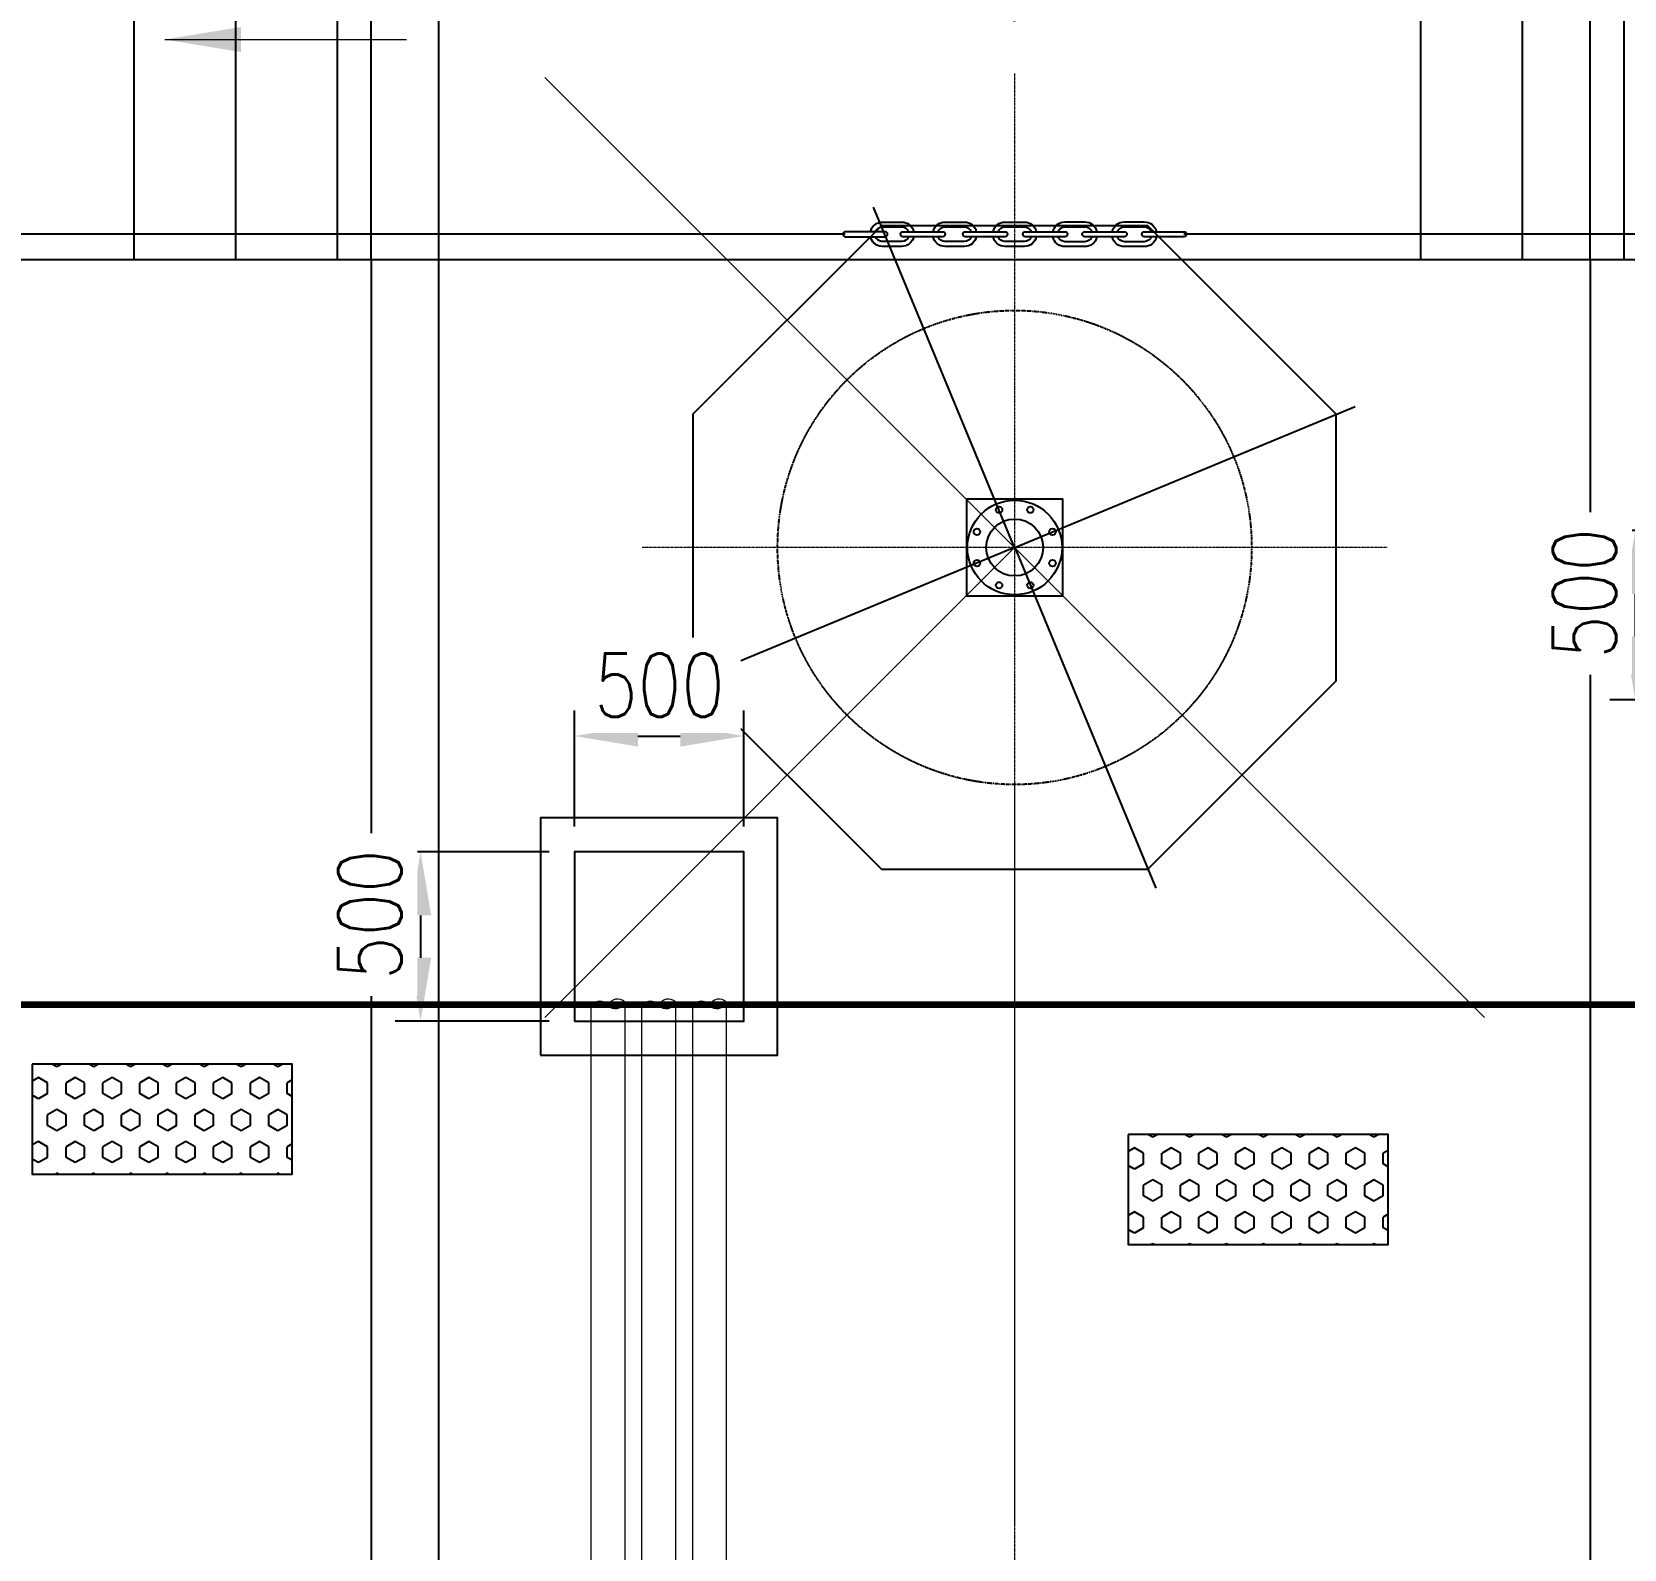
# Model space of a CAD drawing. Header units: inches. Extents: x 8618018 to 8935006, y 2431589 to 2567223.
# Drawn here: x 8667684 to 8672386, y 2519582 to 2524062 of the extents above; entities that cross this region are included whole.
import ezdxf

# ---------------------------------------------------------------- set-up
doc = ezdxf.new("R2010")
doc.units = ezdxf.units.IN
doc.header["$MEASUREMENT"] = 0
for name, pattern in [('CENTER', [2, 1.25, -0.25, 0.25, -0.25]), ('HIDDEN', [0.375, 0.25, -0.125]), ('PHANTOM', [2.5, 1.25, -0.25, 0.25, -0.25, 0.25, -0.25])]:
    doc.linetypes.add(name, pattern=pattern)
doc.layers.get('Defpoints').update_dxf_attribs({"color": 252})
for name, color, linetype in [('CCT', 4, 'Continuous'), ('CHAIN', 252, 'Continuous'), ('Civil', 252, 'Continuous'), ('EQUIPMENT', 252, 'Continuous'), ('Handrail', 252, 'FENCELINE1'), ('HIDDEN', 252, 'HIDDEN'), ('REV-4', 1, 'Continuous')]:
    doc.layers.add(name, color=color, linetype=linetype)
for name, color, linetype, lineweight in [('CL', 252, 'CENTER', 5), ('DIM', 252, 'Continuous', 13), ('ICT', 6, 'Continuous', 13), ('PCT', 2, 'Continuous', 15)]:
    doc.layers.add(name, color=color, linetype=linetype, lineweight=lineweight)
doc.styles.add('DIM', font='romans.shx', dxfattribs={"width": 0.8})
doc.styles.add('ISOCPEUR', font='isocpeur.ttf')
doc.linetypes.add('FENCELINE1', pattern='A,6.35,-2.54,[133,ltypeshp.shx,S=2.54,R=0,X=-2.54,Y=0],-2.54,25.4', length=36.83)
doc.dimstyles.new('DIM', dxfattribs={"dimscale": 175, "dimtxt": 2.5, "dimasz": 2.5, "dimexe": 0.875, "dimexo": 0.875, "dimgap": 1, "dimtad": 1, "dimdec": 0, "dimzin": 9, "dimdsep": 46, "dimtxsty": 'ISOCPEUR', "dimblk": 'OBLIQUE', "dimcen": 0.09, "dimclrd": 256, "dimclre": 256, "dimclrt": 252, "dimadec": 0, "dimazin": 0, "dimtfac": 1, "dimtdec": 0, "dimtmove": 0, "dimatfit": 3, "dimfxl": 1, "dimtfill": 1, "dimtolj": 1, "dimtzin": 0, "dimarcsym": 0})
doc.dimstyles.new('DIM_100', dxfattribs={"dimscale": 75, "dimtxt": 2.5, "dimasz": 2.5, "dimexe": 1, "dimexo": 1, "dimgap": 0.75, "dimtad": 1, "dimdec": 0, "dimrnd": 1, "dimzin": 12, "dimdsep": 46, "dimtxsty": 'DIM', "dimcen": 0.09, "dimclrd": 256, "dimclre": 256, "dimclrt": 3, "dimadec": 0, "dimazin": 0, "dimtfac": 0.046875, "dimtdec": 0, "dimtmove": 0, "dimatfit": 3, "dimfxl": 1, "dimtolj": 1, "dimtzin": 12, "dimlwd": -1, "dimlwe": -1, "dimarcsym": 0})
doc.dimstyles.new('New_DIM_90', dxfattribs={"dimscale": 90, "dimtxt": 2.5, "dimasz": 2.5, "dimexe": 0.875, "dimexo": 0.875, "dimgap": 1, "dimtad": 1, "dimdec": 0, "dimzin": 9, "dimdsep": 46, "dimtxsty": 'ISOCPEUR', "dimcen": 0.09, "dimclrd": 256, "dimclre": 256, "dimclrt": 4, "dimadec": 0, "dimazin": 0, "dimtfac": 1, "dimtdec": 0, "dimtmove": 0, "dimatfit": 3, "dimfxl": 1, "dimtfill": 1, "dimtolj": 1, "dimtzin": 0, "dimarcsym": 0})

# ---------------------------------------------------------------- blocks, each defined once
blk = doc.blocks.new('Chain_P')
at = {"layer": 'CHAIN'}
for points in [[(7.3, -0.2, 1), (-7.3, -0.2), (-7.3, -117.4, 1), (7.3, -117.4)], [(7.3, -287.5, -1), (-7.3, -287.5), (-7.3, -170.3, -1), (7.3, -170.3)], [(7.3, -471.4, -1), (-7.3, -471.4), (-7.3, -354.3, -1), (7.3, -354.3)], [(7.3, -648.6, -1), (-7.3, -648.6), (-7.3, -531.5, -1), (7.3, -531.5)], [(7.3, -824.3, -1), (-7.3, -824.3), (-7.3, -707.2, -1), (7.3, -707.2)], [(7.3, -1000, -1), (-7.3, -1000), (-7.3, -882.9, -1), (7.3, -882.9)]]:
    blk.add_lwpolyline(points, format="xyb", close=True, dxfattribs=at)
for points in [[(-7.3, -201.9, -0.355244), (-35.9, -166.8), (-35.9, -109.3, -0.112661), (-32.3, -93.8)], [(-35.4, -103.7, -0.31174), (-7.3, -74.2, -0.31174)], [(-21.4, -107, -0.285998), (-7.3, -89.1, -0.285998)], [(7.3, -74.2, -0.355244), (35.9, -109.3), (35.9, -166.8, -0.355244), (7.3, -201.9)], [(7.3, -89.1, -0.31589), (21.5, -109.3), (21.5, -166.8, -0.31589), (7.3, -187)], [(-7.3, -187, -0.31589), (-21.5, -166.8), (-21.5, -109.3, -0.024492), (-21.4, -107.2)], [(-7.3, -386.8, -0.355244), (-35.9, -351.6), (-35.9, -294.2, -0.355244), (-7.3, -259.1, -0.355244)], [(-7.3, -371.9, -0.31589), (-21.5, -351.6), (-21.5, -294.2, -0.31589), (-7.3, -274, -0.31589)], [(7.3, -259.1, -0.355244), (35.9, -294.2), (35.9, -351.6, -0.355244), (7.3, -386.8)], [(7.3, -274, -0.31589), (21.5, -294.2), (21.5, -351.6, -0.31589), (7.3, -371.9)], [(-7.3, -564, -0.355244), (-35.9, -528.8), (-35.9, -471.4, -0.355244), (-7.3, -436.3, -0.355244)], [(-7.3, -549.1, -0.31589), (-21.5, -528.8), (-21.5, -471.4, -0.31589), (-7.3, -451.2, -0.31589)], [(7.3, -436.3, -0.355244), (35.9, -471.4), (35.9, -528.8, -0.355244), (7.3, -564)], [(7.3, -451.2, -0.31589), (21.5, -471.4), (21.5, -528.8, -0.31589), (7.3, -549.1)], [(-7.3, -743, -0.356394), (-36.6, -707.2), (-36.6, -648.6, -0.356394), (-7.3, -612.7, -0.356394)], [(-7.3, -727.9, -0.317837), (-22, -707.2), (-22, -648.6, -0.317837), (-7.3, -627.9, -0.317837)], [(7.3, -612.7, -0.356394), (36.6, -648.6), (36.6, -707.2, -0.356394), (7.3, -743)], [(7.3, -627.9, -0.317837), (22, -648.6), (22, -707.2, -0.317837), (7.3, -727.9)], [(-7.3, -918.7, -0.356394), (-36.6, -882.9), (-36.6, -824.3, -0.356394), (-7.3, -788.4)], [(7.3, -788.4, -0.356394), (36.6, -824.3), (36.6, -882.9, -0.356394), (7.3, -918.7, -0.356394)], [(-7.3, -903.6, -0.317837), (-22, -882.9), (-22, -824.3, -0.317837), (-7.3, -803.6)], [(7.3, -803.6, -0.317837), (22, -824.3), (22, -882.9, -0.317837), (7.3, -903.6, -0.317837)]]:
    blk.add_lwpolyline(points, format="xyb", dxfattribs=at)
blk = doc.blocks.new('_Oblique')
at = {"color": 0, "linetype": 'ByBlock', "lineweight": -2}
blk.add_line((-0.5, -0.5), (0.5, 0.5), dxfattribs=at)
blk = doc.blocks.new('*D232')
at = {"layer": 'Defpoints', "color": 0, "transparency": 16777216}
for p in [(42505, 58799), (42505, 52599.8), (46655, 52299.8)]:
    blk.add_point(p, dxfattribs=at)
at = {"layer": 'DIM', "lineweight": -2, "transparency": 16777216}
for p, q in [((42505, 52752.9), (42505, 58952.1)), ((46655, 52452.9), (46655, 58952.1)), ((46655, 58799), (42505, 58799))]:
    blk.add_line(p, q, dxfattribs=at)
at = {"layer": 'DIM', "lineweight": -2, "transparency": 16777216, "xscale": 437.5, "yscale": 437.5, "zscale": 437.5, "rotation": 180}
blk.add_blockref('_Oblique', (42505, 58799), dxfattribs=at)
at = {"layer": 'DIM', "lineweight": -2, "transparency": 16777216, "xscale": 437.5, "yscale": 437.5, "zscale": 437.5}
blk.add_blockref('_Oblique', (46655, 58799), dxfattribs=at)
at = {"layer": 'DIM', "color": 252, "transparency": 16777216, "insert": (44580, 59192.7), "char_height": 437.5, "attachment_point": 5, "style": 'ISOCPEUR', "bg_fill": 3, "box_fill_scale": 1.1, "bg_fill_color": 256, "bg_fill_true_color": 13158600, "bg_fill_transparency": 0}
blk.add_mtext('\\A1;4150', dxfattribs=at)
blk = doc.blocks.new('*D239')
at = {"layer": 'Defpoints', "color": 0, "transparency": 16777216}
for p in [(42505, 58799), (42505, 52599.8), (37805, 52349.8)]:
    blk.add_point(p, dxfattribs=at)
at = {"layer": 'DIM', "lineweight": -2, "transparency": 16777216}
for p, q in [((37805, 52502.9), (37805, 58952.1)), ((42505, 52752.9), (42505, 58952.1)), ((37805, 58799), (42505, 58799))]:
    blk.add_line(p, q, dxfattribs=at)
at = {"layer": 'DIM', "lineweight": -2, "transparency": 16777216, "xscale": 437.5, "yscale": 437.5, "zscale": 437.5, "rotation": 180}
blk.add_blockref('_Oblique', (37805, 58799), dxfattribs=at)
at = {"layer": 'DIM', "lineweight": -2, "transparency": 16777216, "xscale": 437.5, "yscale": 437.5, "zscale": 437.5}
blk.add_blockref('_Oblique', (42505, 58799), dxfattribs=at)
at = {"layer": 'DIM', "color": 252, "transparency": 16777216, "insert": (40155, 59192.7), "char_height": 437.5, "attachment_point": 5, "style": 'ISOCPEUR', "bg_fill": 3, "box_fill_scale": 1.1, "bg_fill_color": 256, "bg_fill_true_color": 13158600, "bg_fill_transparency": 0}
blk.add_mtext('\\A1;4700', dxfattribs=at)
blk = doc.blocks.new('150F2')
for centre, radius in [((0, 0), 5.5), ((-1.82, 4.39), 0.375), ((1.82, 4.39), 0.375), ((-4.39, 1.82), 0.375), ((0, 0), 3.31), ((4.39, 1.82), 0.375), ((-4.39, -1.82), 0.375), ((4.39, -1.82), 0.375), ((-1.82, -4.39), 0.375), ((1.82, -4.39), 0.375)]:
    blk.add_circle(centre, radius)
blk = doc.blocks.new('*D337')
at = {"transparency": 16777216}
for p, q in [((8669286, 2521716.1), (8669286, 2522058.1)), ((8669786, 2521716.1), (8669786, 2522058.1)), ((8669473.5, 2521983.1), (8669598.5, 2521983.1))]:
    blk.add_line(p, q, dxfattribs=at)
for points in [[(8669473.5, 2522014.3), (8669473.5, 2521951.8), (8669286, 2521983.1)], [(8669598.5, 2522014.3), (8669598.5, 2521951.8), (8669786, 2521983.1)]]:
    blk.add_solid(points, dxfattribs=at)
at = {"layer": 'Defpoints', "color": 0, "transparency": 16777216}
for p in [(8669286, 2521641.1), (8669786, 2521641.1)]:
    blk.add_point(p, dxfattribs=at)
at = {"color": 3, "transparency": 16777216, "insert": (8669537.3, 2522133.1), "char_height": 187.5, "attachment_point": 5, "style": 'DIM', "bg_fill": 3, "box_fill_scale": 1.25, "bg_fill_color": 256, "bg_fill_true_color": 13158600, "bg_fill_transparency": 0}
blk.add_mtext('\\A1;500', dxfattribs=at)
at = {"layer": 'Defpoints', "color": 0, "transparency": 16777216}
blk.add_point((8669786, 2521983.1), dxfattribs=at)
blk = doc.blocks.new('*D338')
at = {"transparency": 16777216}
for p, q in [((8669211, 2521641.1), (8668756.7, 2521641.1)), ((8668831.7, 2521453.6), (8668831.7, 2521328.6)), ((8669211, 2521141.1), (8668756.7, 2521141.1))]:
    blk.add_line(p, q, dxfattribs=at)
for points in [[(8668800.4, 2521453.6), (8668862.9, 2521453.6), (8668831.7, 2521641.1)], [(8668800.4, 2521328.6), (8668862.9, 2521328.6), (8668831.7, 2521141.1)]]:
    blk.add_solid(points, dxfattribs=at)
at = {"layer": 'Defpoints', "color": 0, "transparency": 16777216}
for p in [(8669286, 2521641.1), (8668831.7, 2521141.1), (8669286, 2521141.1)]:
    blk.add_point(p, dxfattribs=at)
at = {"color": 3, "transparency": 16777216, "insert": (8668681.7, 2521455.6), "char_height": 187.5, "attachment_point": 5, "rotation": 90, "style": 'DIM', "bg_fill": 3, "box_fill_scale": 1.25, "bg_fill_color": 256, "bg_fill_true_color": 13158600, "bg_fill_transparency": 0}
blk.add_mtext('\\A1;500', dxfattribs=at)
blk = doc.blocks.new('*D342')
at = {"transparency": 16777216}
for p, q in [((8672798, 2522589.8), (8672343.7, 2522589.8)), ((8672418.7, 2522402.3), (8672418.7, 2522277.3)), ((8672798, 2522089.8), (8672343.7, 2522089.8))]:
    blk.add_line(p, q, dxfattribs=at)
for points in [[(8672387.4, 2522402.3), (8672449.9, 2522402.3), (8672418.7, 2522589.8)], [(8672387.4, 2522277.3), (8672449.9, 2522277.3), (8672418.7, 2522089.8)]]:
    blk.add_solid(points, dxfattribs=at)
at = {"layer": 'Defpoints', "color": 0, "transparency": 16777216}
for p in [(8672873, 2522589.8), (8672418.7, 2522089.8), (8672873, 2522089.8)]:
    blk.add_point(p, dxfattribs=at)
at = {"color": 3, "transparency": 16777216, "insert": (8672268.7, 2522404.2), "char_height": 187.5, "attachment_point": 5, "rotation": 90, "style": 'DIM', "bg_fill": 3, "box_fill_scale": 1.25, "bg_fill_color": 256, "bg_fill_true_color": 13158600, "bg_fill_transparency": 0}
blk.add_mtext('\\A1;500', dxfattribs=at)
blk = doc.blocks.new('A$C15f227de1')
at = {"layer": 'Civil'}
for p, q in [((-15500, -1300), (-15500, 200)), ((-15200, -1300), (-15200, 200)), ((-14900, -1300), (-14900, 200)), ((-14600, -1300), (-14600, 200)), ((-11100, -1300), (-11100, 200)), ((-11700, -1300), (-11700, -300)), ((-11400, -1300), (-11400, -300)), ((-20600, -1300), (0, -1300))]:
    blk.add_line(p, q, dxfattribs=at)
at = {"layer": 'Handrail', "linetype": 'FENCELINE1', "ltscale": 0.02}
for points in [[(-13400, -1225), (-17100.2, -1225)], [(-9250, -1225), (-12400, -1225)]]:
    blk.add_lwpolyline(points, dxfattribs=at)
at = {"rotation": 90}
blk.add_blockref('Chain_P', (-13400, -1225), dxfattribs=at)
at = {"layer": 'DIM'}
blk.add_leader([(-15409.7, -650), (-14695.5, -650)], dimstyle='New_DIM_90', override={"dimgap": 1, "dimtad": 0}, dxfattribs=at)
blk = doc.blocks.new('GA CRM')
h = blk.add_hatch()
h.set_pattern_fill('HEX', color=252, scale=251.374188, angle=90, style=0)
h.set_pattern_definition([(90, (-630846.33, 288159.117), (-54.424108, 3e-15), [31.4217735, -62.843547]), (210, (-630846.33, 288159.117), (27.212054, -47.1326603), [31.4217735, -62.843547]), (150, (-630846.33, 288190.54), (-27.212054, -47.1326603), [31.4217735, -62.843547])])
h.paths.add_polyline_path([(39603.8, 49674.4), (40371.5, 49674.4), (40371.5, 49349.3), (39603.8, 49349.3)])
h = blk.add_hatch()
h.set_pattern_fill('HEX', color=252, scale=251.374188, angle=90, style=0)
h.set_pattern_definition([(90, (-627609.83, 287951.26), (-54.424108, 3e-15), [31.4217735, -62.843547]), (210, (-627609.83, 287951.26), (27.212054, -47.1326603), [31.4217735, -62.843547]), (150, (-627609.83, 287982.68), (-27.212054, -47.1326603), [31.4217735, -62.843547])])
h.paths.add_polyline_path([(42840.3, 49466.6), (43608, 49466.6), (43608, 49141.5), (42840.3, 49141.5)])
at = {"ltscale": 0.4}
for p, q in [((42505, 51199.8), (42088.6, 52205.2)), ((42505.3, 51199.7), (43510.7, 51616.2)), ((42505, 51199.8), (41499.6, 50783.3)), ((42505.3, 51199.6), (42921.7, 50194.2))]:
    blk.add_line(p, q, dxfattribs=at)
at = {"color": 252, "linetype": 'PHANTOM', "const_width": 20}
blk.add_lwpolyline([(35105, 49849.8), (73805, 49849.8)], dxfattribs=at)
at = {"color": 252}
for points in [[(39603.8, 49674.4), (39603.8, 49349.3), (40371.5, 49349.3), (40371.5, 49674.4)], [(42840.3, 49466.6), (42840.3, 49141.5), (43608, 49141.5), (43608, 49466.6)]]:
    blk.add_lwpolyline(points, close=True, dxfattribs=at)
at = {"layer": 'Civil'}
blk.add_lwpolyline([(43455, 51593.3), (42898.5, 52149.8), (42111.5, 52149.8), (41555, 51593.3), (41555, 50806.2), (42111.5, 50249.8), (42898.5, 50249.8), (43455, 50806.2)], close=True, dxfattribs=at)
for points in [[(40605, 52049.8), (40605, 46349.8), (39805, 46349.8)], [(43605, 46349.8), (40805, 46349.8), (40805, 52049.8)], [(44205, 52049.8), (44205, 46349.8)]]:
    blk.add_lwpolyline(points, dxfattribs=at)
at = {"layer": 'CL', "ltscale": 0.4}
for p, q in [((42505, 52599.8), (42505, 46962)), ((43605, 51199.8), (41405, 51199.8))]:
    blk.add_line(p, q, dxfattribs=at)
at = {"layer": 'DIM'}
for p, q in [((42505, 51199.8), (41117.3, 49812.1)), ((42505, 51199.8), (43892.7, 49812.1)), ((42505, 50499.8), (42505, 48318.3))]:
    blk.add_line(p, q, dxfattribs=at)
at = {"layer": 'EQUIPMENT', "linetype": 'PHANTOM', "ltscale": 0.5}
blk.add_circle((42505, 51199.8), 700, dxfattribs=at)
at = {"layer": 'HIDDEN'}
for p, q in [((40605, 52049.8), (40605, 53349.8)), ((44205, 52049.8), (44205, 53349.8))]:
    blk.add_line(p, q, dxfattribs=at)
at = {"layer": 'REV-4'}
blk.add_lwpolyline([(42362.7, 51057.2), (42647.7, 51057.2), (42647.7, 51342.2), (42362.7, 51342.2)], close=True, dxfattribs=at)
at = {"layer": 'DIM'}
blk.add_blockref('A$C15f227de1', (55405, 53349.8), dxfattribs=at)
at = {"layer": 'REV-4', "xscale": 25.4, "yscale": 25.4, "zscale": 25.4}
blk.add_blockref('150F2', (42505.2, 51199.7), dxfattribs=at)
at = {"layer": 'DIM'}
dim = blk.add_linear_dim(base=(42505, 58799), p1=(46655, 52299.8), p2=(42505, 52599.8), dimstyle='DIM', override={"dimtmove": 1}, dxfattribs=at)
dim.commit()
dim.dimension.update_dxf_attribs({"geometry": '*D232', "text_midpoint": (44580, 59192.7)})
dim = blk.add_linear_dim(base=(42505, 58799), p1=(37805, 52349.8), p2=(42505, 52599.8), dimstyle='DIM', override={"dimtmove": 1}, dxfattribs=at)
dim.commit()
dim.dimension.update_dxf_attribs({"geometry": '*D239', "text_midpoint": (40155, 59192.7)})
blk.add_line((42505, 51199.8), (41117.3, 52587.4), dxfattribs=at)

msp = doc.modelspace()

# ---------------------------------------------------------------- block references
at = {"color": 252}
msp.add_blockref('GA CRM', (8628081, 2471340), dxfattribs=at)

# ---------------------------------------------------------------- next in the draw order: linework, layer by layer
at = {"color": 7}
for points in [[(8669186, 2521041.1), (8669886, 2521041.1), (8669886, 2521741.1), (8669186, 2521741.1)], [(8669286, 2521141.1), (8669786, 2521141.1), (8669786, 2521641.1), (8669286, 2521641.1)]]:
    msp.add_lwpolyline(points, close=True, dxfattribs=at)
at = {"layer": 'CCT', "color": 4, "lineweight": 0, "ltscale": 300}
for p, q in [((8669584.5, 2521197.1), (8669584.5, 2518439.3)), ((8669484.5, 2521183.7), (8669484.5, 2518430.7))]:
    msp.add_line(p, q, dxfattribs=at)
for centre, radius, start, end in [((8669510.8, 2521171), 29.2, 33.6847, 154.0483), ((8669563, 2521176.1), 30.1, 44.3381, 158.3362), ((8669556.6, 2521208.2), 30.1, 224.3381, 338.3362)]:
    msp.add_arc(centre, radius, start, end, dxfattribs=at)
at = {"layer": 'ICT', "color": 6, "lineweight": 0, "ltscale": 300}
for p, q in [((8669434.5, 2521197.1), (8669434.5, 2518439.3)), ((8669334.5, 2521183.7), (8669334.5, 2518430.7))]:
    msp.add_line(p, q, dxfattribs=at)
for centre, radius, start, end in [((8669360.8, 2521171), 29.2, 33.6847, 154.0483), ((8669413, 2521176.1), 30.1, 44.3381, 158.3362), ((8669406.6, 2521208.2), 30.1, 224.3381, 338.3362)]:
    msp.add_arc(centre, radius, start, end, dxfattribs=at)
at = {"layer": 'PCT', "color": 2, "lineweight": 0, "ltscale": 300}
for p, q in [((8669734.5, 2521197.1), (8669734.5, 2518439.3)), ((8669634.5, 2521183.7), (8669634.5, 2518430.7))]:
    msp.add_line(p, q, dxfattribs=at)
for centre, radius, start, end in [((8669660.8, 2521171), 29.2, 33.6847, 154.0483), ((8669713, 2521176.1), 30.1, 44.3381, 158.3362), ((8669706.6, 2521208.2), 30.1, 224.3381, 338.3362)]:
    msp.add_arc(centre, radius, start, end, dxfattribs=at)

# ---------------------------------------------------------------- next in the draw order: dimensions: what is measured, and where the dimension line sits
dim = msp.add_linear_dim(base=(8672418.7, 2522089.8), p1=(8672873, 2522589.8), p2=(8672873, 2522089.8), angle=90, dimstyle='DIM_100', override={"dimfxl": 0.18, "dimtfill": 1, "dimtfillclr": 256, "dimarcsym": 1})
dim.commit()
dim.dimension.update_dxf_attribs({"geometry": '*D342', "text_midpoint": (8672418.7, 2522404.2), "dimtype": 160})

# ---------------------------------------------------------------- next in the draw order: dimensions: what is measured, and where the dimension line sits
dim = msp.add_linear_dim(base=(8669786, 2521983.1), p1=(8669286, 2521641.1), p2=(8669786, 2521641.1), dimstyle='DIM_100', override={"dimfxl": 0.18, "dimtfill": 1, "dimtfillclr": 256, "dimarcsym": 1})
dim.commit()
dim.dimension.update_dxf_attribs({"geometry": '*D337', "text_midpoint": (8669537.3, 2521983.1), "dimtype": 160})

# ---------------------------------------------------------------- next in the draw order: dimensions: what is measured, and where the dimension line sits
dim = msp.add_linear_dim(base=(8668831.7, 2521141.1), p1=(8669286, 2521641.1), p2=(8669286, 2521141.1), angle=90, dimstyle='DIM_100', override={"dimfxl": 0.18, "dimtfill": 1, "dimtfillclr": 256, "dimarcsym": 1})
dim.commit()
dim.dimension.update_dxf_attribs({"geometry": '*D338', "text_midpoint": (8668831.7, 2521455.6), "dimtype": 160})

doc.saveas('drawing.dxf')
